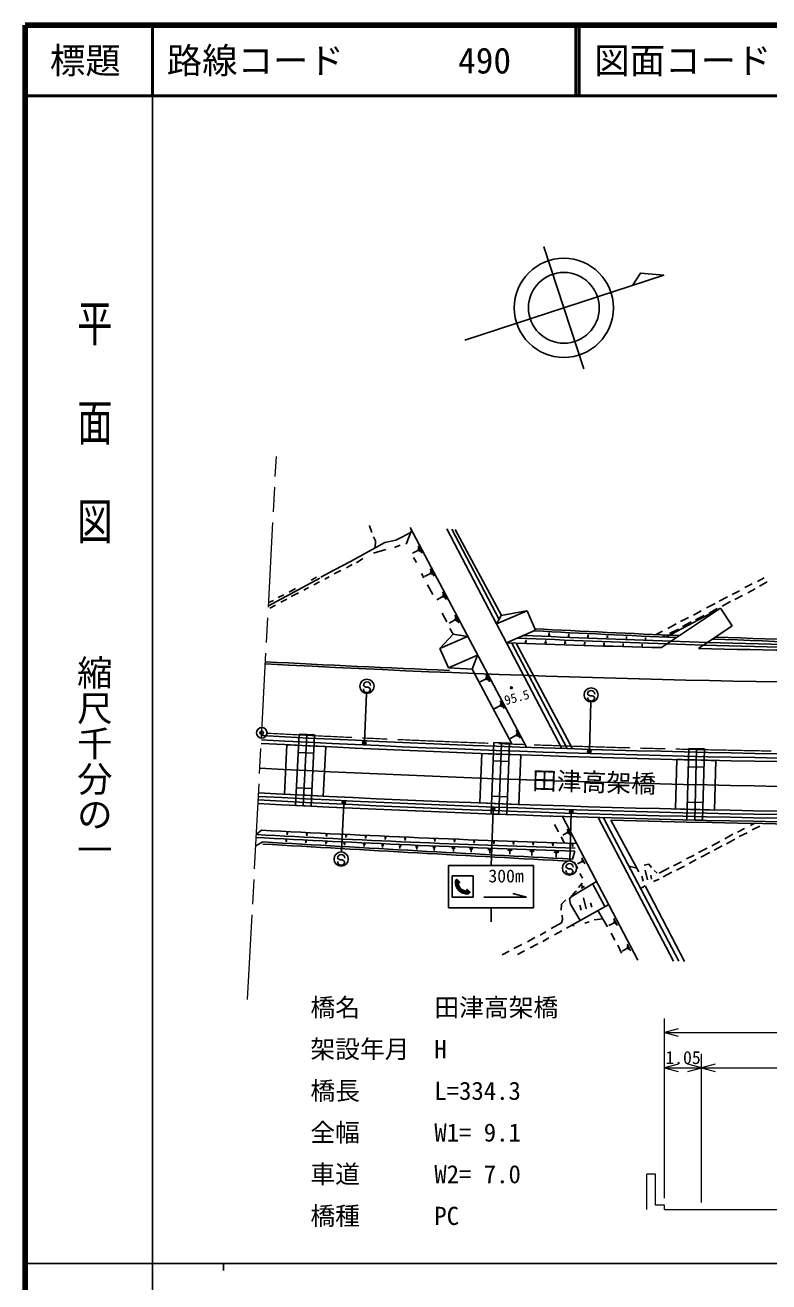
# Model space of a CAD drawing. Units: millimetres, scale not verified, with parts at other scales. Extents: x 40000 to 680000, y 20000 to 380000.
# Drawn here: x 40000 to 145024, y 202409 to 380000 of the extents above; entities that cross this region are included whole.
import ezdxf
from ezdxf.enums import TextEntityAlignment as Align

# ---------------------------------------------------------------- set-up
doc = ezdxf.new("R2010")
doc.units = ezdxf.units.MM
doc.header["$LTSCALE"] = 1000
doc.header["$PDMODE"] = 32
doc.header["$PDSIZE"] = 500
doc.linetypes.add('CHAIN', pattern=[18.5, 12, -1.5, 3.5, -1.5])
for name, color, linetype, lineweight in [('M-BGD', 7, 'Continuous', 25), ('M-BMK', 2, 'CHAIN', 13), ('M-BMK-SRVR', 3, 'Continuous', 25), ('M-STR-HTXT', 7, 'Continuous', 13), ('M-STR-STRC', 7, 'Continuous', 25), ('M-TTL', 2, 'Continuous', 140), ('M-TTL-BAND', 7, 'Continuous', 25), ('M-TTL-LINE', 7, 'Continuous', 50)]:
    doc.layers.add(name, color=color, linetype=linetype, lineweight=lineweight)
doc.layers.add('M-TTL-TXT', color=7, linetype='Continuous')
doc.styles.add('@ＭＳ ゴシック', font='')
doc.styles.add('ＭＳ ゴシック', font='')
doc.styles.get('@ＭＳ ゴシック').set_extended_font_data('@MS Gothic')
doc.styles.get('ＭＳ ゴシック').set_extended_font_data('MS Gothic')

msp = doc.modelspace()

# ---------------------------------------------------------------- hatches: boundary and pattern name
at = {"layer": 'M-STR-STRC'}
msp.add_hatch(color=256, dxfattribs=at).paths.add_polyline_path([(102516, 257233), (102596, 257233), (102822, 257460), (102426, 257856), (102257, 257686), (102257, 257606), (102237, 257610), (102212, 257616), (102188, 257622), (102163, 257628), (102139, 257635), (102114, 257643), (102090, 257651), (102066, 257659), (102042, 257667), (102019, 257676), (101995, 257686), (101972, 257696), (101949, 257706), (101926, 257717), (101903, 257728), (101880, 257739), (101858, 257751), (101836, 257763), (101814, 257776), (101792, 257789), (101770, 257803), (101749, 257816), (101728, 257830), (101707, 257845), (101687, 257860), (101666, 257875), (101646, 257891), (101626, 257907), (101607, 257923), (101588, 257939), (101569, 257956), (101550, 257974), (101532, 257991), (101514, 258009), (101496, 258027), (101479, 258046), (101462, 258065), (101445, 258084), (101429, 258103), (101413, 258123), (101397, 258143), (101382, 258163), (101367, 258184), (101353, 258204), (101338, 258225), (101325, 258247), (101311, 258268), (101298, 258290), (101285, 258312), (101273, 258334), (101261, 258356), (101249, 258379), (101238, 258402), (101228, 258425), (101217, 258448), (101207, 258471), (101198, 258495), (101189, 258518), (101180, 258542), (101172, 258566), (101164, 258590), (101156, 258614), (101149, 258639), (101143, 258663), (101136, 258688), (101131, 258713), (101125, 258737), (101205, 258737), (101375, 258907), (100979, 259303), (100753, 259077), (100753, 258997), (100751, 258968), (100751, 258938), (100750, 258909), (100750, 258880), (100751, 258851), (100752, 258822), (100754, 258792), (100756, 258763), (100759, 258734), (100762, 258705), (100766, 258676), (100770, 258647), (100775, 258619), (100780, 258590), (100786, 258561), (100792, 258533), (100799, 258504), (100806, 258476), (100814, 258448), (100822, 258420), (100831, 258392), (100840, 258364), (100850, 258336), (100860, 258309), (100870, 258282), (100881, 258255), (100893, 258228), (100905, 258201), (100918, 258175), (100931, 258149), (100944, 258123), (100958, 258097), (100972, 258072), (100987, 258047), (101002, 258022), (101018, 257997), (101034, 257973), (101050, 257948), (101067, 257925), (101084, 257901), (101102, 257878), (101120, 257855), (101139, 257832), (101158, 257810), (101177, 257788), (101197, 257767), (101217, 257745), (101237, 257724), (101258, 257704), (101279, 257684), (101300, 257664), (101322, 257644), (101344, 257625), (101367, 257607), (101390, 257589), (101413, 257571), (101436, 257553), (101460, 257536), (101484, 257520), (101508, 257503), (101533, 257488), (101558, 257472), (101583, 257457), (101608, 257443), (101634, 257429), (101660, 257415), (101686, 257402), (101712, 257390), (101739, 257377), (101766, 257366), (101793, 257355), (101820, 257344), (101847, 257333), (101875, 257324), (101902, 257314), (101930, 257305), (101958, 257297), (101986, 257289), (102014, 257282), (102043, 257275), (102071, 257268), (102100, 257263), (102129, 257257), (102157, 257252), (102186, 257248), (102215, 257244), (102244, 257241), (102273, 257238), (102302, 257235), (102332, 257233), (102361, 257232), (102390, 257231), (102419, 257231), (102448, 257231), (102478, 257232), (102507, 257233)])

# ---------------------------------------------------------------- linework, layer by layer
at = {"layer": 'M-BGD'}
for p, q in [((94350, 309018), (110794, 277950)), ((92621, 307370), (92359, 307225)), ((94472, 308301), (92621, 307370)), ((94582, 308579), (93817, 306646)), ((99531, 308798), (106569, 295385)), ((100265, 308768), (106950, 296031)), ((100746, 308749), (107257, 296553)), ((89191, 305403), (90929, 305878)), ((92948, 306494), (92149, 306196)), ((95448, 305749), (94712, 305360)), ((95414, 305814), (95483, 305683)), ((95484, 305936), (95623, 305673)), ((95486, 306441), (96042, 305390)), ((95520, 306122), (95798, 305597)), ((85967, 304209), (83678, 303019)), ((86171, 303804), (85378, 303304)), ((87706, 304610), (86791, 304038)), ((94826, 304792), (95273, 304053)), ((81140, 301990), (80406, 301558)), ((81778, 301972), (83678, 303019)), ((82919, 302051), (82307, 301691)), ((84576, 302930), (83652, 302484)), ((95985, 302526), (96302, 301910)), ((97166, 302484), (96417, 302088)), ((97131, 302551), (97202, 302417)), ((97203, 302674), (97344, 302407)), ((97205, 303188), (97770, 302119)), ((97239, 302864), (97522, 302329)), ((144384, 301915), (143401, 301401)), ((81597, 301832), (74363, 297959)), ((78195, 300387), (77276, 299877)), ((80033, 300515), (79358, 300150)), ((81569, 301322), (80772, 300885)), ((96817, 300930), (97553, 299521)), ((142663, 301032), (141617, 300514)), ((143092, 300364), (142050, 299782)), ((144809, 301310), (143703, 300724)), ((75066, 298706), (74387, 298410)), ((76538, 299508), (75736, 299134)), ((76962, 298903), (76102, 298461)), ((78620, 299781), (77574, 299263)), ((98894, 299201), (98132, 298798)), ((98858, 299269), (98930, 299133)), ((98931, 299394), (99075, 299122)), ((98933, 299918), (99508, 298829)), ((98968, 299588), (99256, 299044)), ((139162, 299199), (137993, 298609)), ((139591, 298530), (138427, 297877)), ((140883, 300082), (139837, 299564)), ((141312, 299413), (140207, 298827)), ((75368, 298029), (74571, 297592)), ((98884, 296883), (99543, 295659)), ((100671, 296628), (101257, 295520)), ((106563, 295374), (110894, 297243)), ((110818, 297211), (107244, 296551)), ((112083, 294489), (110894, 297243)), ((129886, 292031), (138199, 297590)), ((130476, 293522), (138199, 297590)), ((135479, 297226), (134374, 296640)), ((137445, 298253), (136213, 297658)), ((137747, 297575), (136583, 296922)), ((138199, 297590), (139867, 295096)), ((100632, 295899), (99857, 295489)), ((100595, 295968), (100668, 295829)), ((100669, 296096), (100816, 295819)), ((100707, 296293), (101000, 295739)), ((106563, 295374), (107244, 296551)), ((106569, 295385), (107973, 292709)), ((131914, 295388), (130750, 294735)), ((133699, 296275), (132526, 295748)), ((134060, 295665), (132833, 295008)), ((135908, 296557), (134676, 295963)), ((135096, 291906), (139867, 295096)), ((98577, 291927), (100429, 293921)), ((98577, 291927), (102489, 293615)), ((99990, 294737), (100450, 293918)), ((102489, 293615), (100429, 293921)), ((107961, 292710), (112083, 294489)), ((110707, 292825), (110717, 293143)), ((113502, 292738), (113511, 293034)), ((114130, 293807), (113838, 293819)), ((113984, 293813), (113995, 294104)), ((116885, 293700), (116616, 293711)), ((116750, 293706), (116761, 293974)), ((119617, 293594), (119371, 293604)), ((119494, 293599), (119504, 293845)), ((122328, 293489), (122104, 293498)), ((122216, 293494), (122225, 293717)), ((125016, 293385), (124815, 293393)), ((124915, 293389), (124923, 293590)), ((127682, 293281), (127503, 293288)), ((127592, 293285), (127599, 293464)), ((130012, 294365), (129029, 293852)), ((130378, 293692), (130068, 293539)), ((132285, 294652), (130989, 294053)), ((99766, 289172), (98577, 291927)), ((107973, 292709), (115804, 277784)), ((108707, 292683), (116539, 277760)), ((109336, 292660), (112309, 287090)), ((110866, 292820), (110548, 292830)), ((113649, 292734), (113354, 292743)), ((116410, 292648), (116137, 292657)), ((116273, 292652), (116282, 292925)), ((119148, 292564), (118897, 292571)), ((119022, 292567), (119030, 292818)), ((121863, 292480), (121635, 292487)), ((121749, 292483), (121756, 292711)), ((124557, 292396), (124351, 292403)), ((124454, 292399), (124460, 292605)), ((127228, 292314), (127044, 292319)), ((127136, 292316), (127142, 292500)), ((130680, 292562), (135826, 292394)), ((131250, 292943), (136398, 292777)), ((99766, 289172), (103897, 290956)), ((103893, 290954), (103109, 288980)), ((99766, 289172), (103109, 288980)), ((103108, 288979), (108727, 278423)), ((105039, 287761), (105179, 287496)), ((105042, 288270), (105600, 287209)), ((105076, 287949), (105354, 287419)), ((105003, 287572), (104260, 287182)), ((104968, 287639), (105038, 287506)), ((112309, 287090), (117290, 277734)), ((107071, 284519), (107652, 283413)), ((107105, 284184), (107396, 283631)), ((107030, 283791), (106255, 283385)), ((106993, 283861), (107066, 283722)), ((107067, 283988), (107213, 283711)), ((78674, 279826), (78184, 269735)), ((78674, 279826), (80871, 279715)), ((79772, 279770), (79283, 269682)), ((80871, 279715), (80381, 269629)), ((109287, 279606), (108494, 279189)), ((109250, 279677), (109324, 279535)), ((109326, 279807), (109475, 279524)), ((109329, 280351), (109925, 279218)), ((109365, 280008), (109663, 279442)), ((76948, 278307), (76609, 271315)), ((76948, 278307), (82392, 278043)), ((78547, 277227), (80745, 277120)), ((82442, 278040), (82102, 271048)), ((104486, 277083), (104217, 270088)), ((104486, 277083), (109982, 276872)), ((106196, 278617), (105808, 268524)), ((106196, 278615), (108395, 278532)), ((107292, 278475), (106907, 268482)), ((108395, 278533), (108006, 268440)), ((133730, 277783), (133450, 267687)), ((133730, 277783), (135929, 277734)), ((134829, 277759), (134550, 267662)), ((135929, 277734), (135650, 267638)), ((106096, 276019), (108295, 275935)), ((109982, 276872), (109713, 269877)), ((132036, 276237), (131843, 269239)), ((137534, 276085), (137341, 269087)), ((133658, 275190), (135857, 275129)), ((78305, 272233), (80502, 272126)), ((76609, 271315), (82102, 271048)), ((104217, 270088), (109713, 269877)), ((105904, 271023), (108102, 270938)), ((133520, 270192), (135719, 270131)), ((78184, 269736), (80381, 269629)), ((105808, 268525), (108006, 268440)), ((114152, 268230), (114215, 268106)), ((115873, 268177), (126543, 247869)), ((114735, 267063), (115317, 266024)), ((116543, 266388), (116974, 265567)), ((120927, 268021), (131573, 247732)), ((121661, 267999), (132308, 247712)), ((122720, 267666), (126670, 260341)), ((133451, 267688), (135650, 267638)), ((141588, 266468), (140605, 265955)), ((142952, 267188), (142448, 266910)), ((143729, 266809), (142683, 266291)), ((72633, 265215), (73794, 265156)), ((72654, 265611), (73942, 265548)), ((73364, 266233), (72657, 265657)), ((76782, 264806), (77001, 264795)), ((76891, 264801), (76880, 264581)), ((76892, 265866), (77155, 265854)), ((77023, 265860), (77011, 265598)), ((79548, 264681), (79792, 264669)), ((79649, 265736), (79917, 265723)), ((79670, 264675), (79658, 264431)), ((79783, 265730), (79770, 265462)), ((82411, 265606), (82684, 265593)), ((82548, 265599), (82535, 265326)), ((85179, 265475), (85457, 265462)), ((85318, 265468), (85305, 265190)), ((87952, 265344), (88235, 265331)), ((88093, 265337), (88080, 265054)), ((90729, 265213), (91018, 265199)), ((90874, 265206), (90860, 264917)), ((93515, 265081), (93804, 265068)), ((93660, 265074), (93646, 264785)), ((97727, 264914), (98007, 264903)), ((97867, 264908), (97857, 264629)), ((100506, 264810), (100784, 264799)), ((100645, 264804), (100634, 264526)), ((103283, 264706), (103561, 264695)), ((103422, 264700), (103412, 264422)), ((115687, 265288), (116144, 264414)), ((116512, 265848), (115938, 265547)), ((116485, 265900), (116539, 265797)), ((116540, 265994), (116648, 265789)), ((116569, 266140), (116784, 265729)), ((138086, 264635), (136981, 264049)), ((139925, 265653), (138825, 265004)), ((140228, 264976), (139064, 264322)), ((141949, 265859), (140839, 265336)), ((73579, 264581), (72572, 264048)), ((82359, 264526), (82628, 264513)), ((82493, 264520), (82480, 264251)), ((84945, 264403), (85239, 264388)), ((85092, 264396), (85078, 264102)), ((87738, 264262), (88057, 264246)), ((87897, 264254), (87882, 263935)), ((90306, 264133), (90648, 264116)), ((90390, 264094), (90561, 264086)), ((90431, 264058), (90516, 264054)), ((90450, 264023), (90493, 264021)), ((90472, 264022), (90460, 263782)), ((92763, 264017), (93105, 264000)), ((92847, 263978), (93018, 263970)), ((92888, 263942), (92974, 263938)), ((92908, 263907), (92951, 263905)), ((92929, 263906), (92917, 263666)), ((95118, 263896), (95522, 263881)), ((95218, 263852), (95419, 263844)), ((95266, 263810), (95367, 263806)), ((95290, 263768), (95341, 263766)), ((95315, 263767), (95305, 263485)), ((97558, 263784), (97962, 263769)), ((97658, 263740), (97860, 263732)), ((97707, 263697), (97808, 263694)), ((97730, 263656), (97781, 263654)), ((97756, 263655), (97745, 263373)), ((100269, 263696), (100716, 263679)), ((100379, 263647), (100602, 263638)), ((100433, 263600), (100545, 263596)), ((100459, 263554), (100515, 263552)), ((100487, 263553), (100475, 263240)), ((102744, 263624), (103235, 263606)), ((102865, 263571), (103111, 263561)), ((102924, 263519), (103047, 263514)), ((102953, 263469), (103015, 263466)), ((102984, 263468), (102971, 263124)), ((105353, 263512), (105890, 263492)), ((105486, 263454), (105754, 263443)), ((105551, 263397), (105685, 263392)), ((105582, 263342), (105649, 263340)), ((105616, 263341), (105601, 262966)), ((106060, 264602), (106337, 264591)), ((106198, 264596), (106188, 264319)), ((108171, 263418), (108753, 263396)), ((108314, 263354), (108605, 263343)), ((108385, 263293), (108530, 263288)), ((108419, 263234), (108492, 263231)), ((108456, 263232), (108440, 262825)), ((108835, 264498), (109112, 264487)), ((108973, 264492), (108963, 264216)), ((111265, 263283), (111893, 263260)), ((111419, 263215), (111733, 263203)), ((111495, 263149), (111652, 263143)), ((111532, 263084), (111611, 263082)), ((111572, 263083), (111555, 262643)), ((111610, 264394), (111886, 264383)), ((111748, 264388), (111738, 264113)), ((114384, 264290), (114659, 264279)), ((114522, 264285), (114511, 264010)), ((114678, 263133), (115353, 263107)), ((114844, 263059), (115181, 263046)), ((114926, 262988), (115094, 262982)), ((114965, 262919), (115050, 262916)), ((115008, 262917), (114990, 262445)), ((117158, 264186), (117431, 264176)), ((117641, 263293), (117273, 262151)), ((117294, 264181), (117284, 263907)), ((136306, 263685), (135074, 263090)), ((136668, 263075), (135440, 262417)), ((138448, 264025), (137279, 263435)), ((117529, 261733), (118039, 260816)), ((118571, 261786), (117983, 261477)), ((118543, 261839), (118598, 261734)), ((118600, 261935), (118710, 261725)), ((118602, 262338), (119043, 261499)), ((118628, 262084), (118849, 261664)), ((125243, 261174), (126384, 260871)), ((132683, 261779), (131577, 261194)), ((133107, 261174), (132002, 260588)), ((134463, 262730), (133416, 262212)), ((134761, 262115), (133782, 261539)), ((118341, 260138), (118700, 259437)), ((127095, 259736), (127270, 259050)), ((127544, 260593), (127895, 259220)), ((128358, 259888), (128461, 259324)), ((129543, 259336), (128741, 258962)), ((128820, 260556), (129231, 260140)), ((130961, 260896), (129548, 260162)), ((131323, 260286), (130095, 259629)), ((120702, 258986), (117120, 256841)), ((118651, 258759), (118162, 258157)), ((118680, 258299), (118501, 258599)), ((118971, 258299), (118543, 258043)), ((118839, 258278), (118624, 258150)), ((118759, 258289), (118652, 258224)), ((118707, 258315), (118653, 258283)), ((120161, 258621), (121882, 255439)), ((127567, 258366), (126903, 258010)), ((127567, 258366), (133116, 247690)), ((122410, 255736), (116466, 252385)), ((118839, 256680), (119203, 255118)), ((119843, 255988), (120014, 255365)), ((118340, 255629), (118515, 254942)), ((120894, 254882), (122246, 252600)), ((117546, 252791), (117335, 252700)), ((119649, 253307), (119027, 253098)), ((121581, 253723), (120333, 253546)), ((123082, 253114), (122411, 252762)), ((123050, 253174), (123113, 253055)), ((123115, 253284), (123240, 253045)), ((123117, 253744), (123620, 252787)), ((123147, 253454), (123399, 252976)), ((111974, 251054), (110932, 250473)), ((113510, 251860), (112712, 251423)), ((113952, 251002), (113096, 250498)), ((115791, 252020), (114749, 251439)), ((122756, 251683), (123271, 250703)), ((108350, 249149), (107368, 248635)), ((110131, 250099), (109025, 249514)), ((110514, 249173), (109531, 248660)), ((112416, 250196), (111311, 249610)), ((123704, 249971), (124228, 248865)), ((124962, 249516), (124291, 249164)), ((124930, 249576), (124993, 249456)), ((124994, 249686), (125120, 249446)), ((124997, 250146), (125500, 249188)), ((125027, 249856), (125279, 249377))]:
    msp.add_line(p, q, dxfattribs=at)
for points in [[(116077, 340049), (113265, 348669), (118893, 331414)], [(102082, 335484), (130187, 344651), (126885, 344953), (125747, 343203)], [(88650, 309275), (88643, 309267), (88974, 308319)], [(89209, 307701), (89464, 307147), (89434, 306121)], [(92359, 307225), (90795, 306872), (85967, 304209)], [(128472, 260976), (128098, 261452), (127432, 261284)], [(117882, 257616), (117696, 257540), (116874, 256542), (117004, 255789), (118364, 253455)], [(116376, 256380), (115732, 255764), (115714, 254937)], [(115826, 254246), (115870, 253614), (115762, 253162), (114302, 252361)]]:
    msp.add_lwpolyline(points, dxfattribs=at)
for centre, radius in [((116077, 340049), 7000), ((116077, 340049), 5000), ((108671, 286365), 125), ((108671, 286365), 62.5)]:
    msp.add_circle(centre, radius, dxfattribs=at)
for centre, radius, start, end in [((197773, 2276788), 1985360, 267.45272, 268.06338), ((197774, 2276841), 1985013, 267.47655, 268.07946), ((215227, 2276571), 1984860, 267.01553, 267.59732), ((215227, 2276571), 1984560, 267.01553, 267.60917), ((215227, 2276571), 1984860, 267.7443, 269.36607), ((215227, 2276571), 1984560, 267.75621, 269.36607), ((180321, 2277141), 1985750, 267.91169, 268.54463), ((180321, 2277141), 1985750, 268.69497, 270.37361), ((197773, 2276788), 1985360, 268.21199, 269.87004), ((197774, 2276841), 1985013, 268.22815, 269.86991), ((180321, 2277141), 1990250, 266.93569, 273.01928), ((180321, 2277141), 1989950, 266.93569, 267.68442), ((180321, 2277141), 2001000, 266.93587, 273.01928), ((180313, 2277141), 2000400, 266.93609, 273.01948), ((180321, 2277141), 2001500, 266.93591, 273.01928), ((201391, 2686528), 2411289, 268.35179, 268.48248), ((180321, 2277141), 2005000, 266.93598, 273.01928), ((180313, 2277141), 2010000, 266.9363, 273.01948), ((180313, 2277141), 2009500, 266.93629, 273.01948), ((180321, 2277141), 2009000, 266.93606, 273.01928), ((180321, 2277141), 2008500, 266.93605, 273.01928), ((201433, 2688045), 2419806, 268.35202, 268.48224), ((180313, 2277141), 2010300, 268.35785, 271.62083), ((180321, 2277141), 2013750, 266.9554, 268.22279), ((173360, 2092153), 1829708, 266.88064, 268.25494), ((173360, 2092153), 1829308, 266.88458, 268.25494), ((409916, 5919006), 5664720, 266.59593, 267.03859), ((409916, 5919006), 5664420, 266.59593, 267.03859)]:
    msp.add_arc(centre, radius, start, end, dxfattribs=at)
at = {"layer": 'M-BMK'}
msp.add_line((71423, 242314), (75476, 319020), dxfattribs=at)
for start, end in [(266.95736, 267.50883), (267.50883, 268.08179), (268.08179, 268.65473), (268.65475, 269.2277)]:
    msp.add_arc((180322, 2277141), 2000000, start, end, dxfattribs=at)
at = {"layer": 'M-BMK-SRVR'}
msp.add_circle((73414, 280000), 750, dxfattribs=at)
msp.add_point((73414, 280000), dxfattribs=at)
msp.add_point((73414, 280000), dxfattribs=at)
at = {"layer": 'M-STR-HTXT'}
for p, q in [((130284, 214239), (130284, 239639)), ((132216, 238156), (130284, 237639)), ((130284, 237639), (175784, 237639)), ((130284, 237639), (132216, 237121)), ((135534, 213639), (135534, 234639)), ((132216, 233156), (130284, 232639)), ((135534, 232639), (133603, 233156)), ((137466, 233156), (135534, 232639)), ((130284, 232639), (135534, 232639)), ((130284, 232639), (132216, 232121)), ((133603, 232121), (135534, 232639)), ((135534, 232639), (170534, 232639)), ((135534, 232639), (137466, 232121)), ((129034, 217639), (127784, 217639)), ((127784, 212639), (127784, 217639)), ((129034, 213239), (129034, 217639)), ((130284, 213239), (129034, 213239)), ((130284, 212639), (130284, 213239)), ((130284, 212639), (175784, 212639))]:
    msp.add_line(p, q, dxfattribs=at)
at = {"layer": 'M-STR-STRC'}
for p, q in [((87866, 286579), (87766, 286697)), ((88111, 286440), (87866, 286579)), ((88411, 286437), (88111, 286440)), ((88656, 286326), (88411, 286437)), ((88762, 286189), (88656, 286326)), ((88219, 285569), (87903, 278727)), ((119526, 285367), (119427, 285485)), ((119771, 285228), (119526, 285367)), ((119896, 284357), (119688, 277510)), ((120072, 285225), (119771, 285228)), ((120317, 285114), (120072, 285225)), ((120423, 284977), (120317, 285114)), ((84998, 270003), (84673, 263161)), ((106078, 269113), (105788, 261268)), ((117123, 268735), (116907, 261888)), ((84226, 262173), (84126, 262291)), ((84471, 262033), (84226, 262173)), ((84771, 262031), (84471, 262033)), ((85016, 261919), (84771, 262031)), ((85122, 261783), (85016, 261919)), ((99788, 261268), (99788, 255268)), ((99788, 261268), (111788, 261268)), ((111788, 261268), (111788, 255268)), ((100288, 259768), (103288, 259768)), ((100288, 259768), (100288, 256768)), ((103288, 259768), (103288, 256768)), ((116476, 260900), (116377, 261018)), ((116721, 260760), (116476, 260900)), ((117022, 260758), (116721, 260760)), ((117267, 260646), (117022, 260758)), ((117373, 260510), (117267, 260646)), ((100288, 256768), (103288, 256768)), ((104788, 256768), (110788, 256768)), ((110788, 256768), (108856, 257286)), ((99788, 255268), (111788, 255268)), ((105788, 255268), (105788, 253268))]:
    msp.add_line(p, q, dxfattribs=at)
for points in [[(101125, 258737), (101205, 258737), (101375, 258907), (100979, 259303), (100753, 259077), (100753, 258997)], [(102516, 257233), (102596, 257233), (102822, 257460), (102426, 257856), (102257, 257686), (102257, 257606)]]:
    msp.add_lwpolyline(points, dxfattribs=at)
for centre, radius in [((88265, 286568), 1000), ((119926, 285356), 1000), ((87896, 278577), 150), ((87896, 278577), 120), ((87896, 278577), 90), ((87896, 278577), 60), ((87896, 278577), 30), ((119683, 277360), 150), ((119683, 277360), 120), ((119683, 277360), 90), ((119683, 277360), 60), ((119683, 277360), 30), ((85005, 270153), 150), ((85005, 270153), 120), ((85005, 270153), 90), ((85005, 270153), 60), ((85005, 270153), 30), ((106083, 269263), 150), ((106083, 269263), 120), ((106083, 269263), 90), ((106083, 269263), 60), ((106083, 269263), 30), ((117128, 268885), 150), ((117128, 268885), 120), ((117128, 268885), 90), ((117128, 268885), 60), ((117128, 268885), 30), ((84625, 262162), 1000), ((116876, 260889), 1000)]:
    msp.add_circle(centre, radius, dxfattribs=at)
for centre, radius, start, end in [((88262, 286193), 500, 179.55488, 359.55488), ((88266, 286693), 500, 359.55488, 179.55488), ((119927, 285481), 500, 359.55488, 179.55488), ((119923, 284981), 500, 179.55488, 359.55488), ((84622, 261787), 500, 179.55488, 359.55488), ((84626, 262287), 500, 359.55488, 179.55488), ((116877, 261014), 500, 359.55488, 179.55488), ((116873, 260514), 500, 179.55488, 359.55488), ((102424, 258905), 1674, 176.84068, 273.15932), ((102549, 259030), 1453, 191.60151, 258.39849)]:
    msp.add_arc(centre, radius, start, end, dxfattribs=at)
for p in [(87896, 278577), (119683, 277360), (85005, 270153), (106083, 269263), (117128, 268885)]:
    msp.add_point(p, dxfattribs=at)
at = {"layer": 'M-TTL'}
for p, q in [((40000, 380000), (40000, 20000)), ((680000, 380000), (40000, 380000))]:
    msp.add_line(p, q, dxfattribs=at)
at = {"layer": 'M-TTL-BAND'}
for p, q in [((58000, 370000), (58000, 20000)), ((40000, 205000), (579000, 205000)), ((68000, 205000), (68000, 204000))]:
    msp.add_line(p, q, dxfattribs=at)
at = {"layer": 'M-TTL-LINE'}
for p, q in [((58000, 380000), (58000, 370000)), ((117750, 380000), (117750, 370000)), ((118250, 380000), (118250, 370000)), ((40000, 370000), (680000, 370000))]:
    msp.add_line(p, q, dxfattribs=at)

# ---------------------------------------------------------------- texts
at = {"layer": 'M-BGD', "style": 'ＭＳ ゴシック'}
msp.add_text('95.5', height=1320, rotation=15.197, dxfattribs=at).set_placement((107525, 285188), align=Align.TOP_LEFT)
msp.add_text('田津高架橋', height=2566, rotation=358.324, dxfattribs=at).set_placement((120343, 273038), align=Align.MIDDLE_CENTER)
at = {"layer": 'M-STR-HTXT', "style": 'ＭＳ ゴシック'}
for s, p in [('橋名\u3000\u3000\u3000田津高架橋', (80284, 239139)), ('架設年月\u3000H', (80284, 233248)), ('橋長\u3000\u3000\u3000L=334.3', (80284, 227357)), ('全幅\u3000\u3000\u3000W1= 9.1', (80284, 221466)), ('車道\u3000\u3000\u3000W2= 7.0', (80284, 215574)), ('橋種\u3000\u3000\u3000PC', (80284, 209683))]:
    msp.add_text(s, height=2566, dxfattribs=at).set_placement(p, align=Align.BOTTOM_LEFT)
msp.add_text('1.05', height=1833, dxfattribs=at).set_placement((132909, 232639), align=Align.BOTTOM_CENTER)
at = {"layer": 'M-STR-STRC', "style": 'ＭＳ ゴシック'}
msp.add_text('300m', height=1833, dxfattribs=at).set_placement((107913, 259768), align=Align.MIDDLE_CENTER)
at = {"layer": 'M-TTL-BAND', "style": '@ＭＳ ゴシック', "width": 1.4}
msp.add_text('平  面  図', height=3666, rotation=270, dxfattribs=at).set_placement((49777, 306475), align=Align.MIDDLE_RIGHT)
at = {"layer": 'M-TTL-BAND', "style": '@ＭＳ ゴシック'}
msp.add_text('縮尺千分の一', height=3666, rotation=270, dxfattribs=at).set_placement((49777, 261030), align=Align.MIDDLE_RIGHT)
at = {"layer": 'M-TTL-TXT', "style": 'ＭＳ ゴシック'}
msp.add_text('標題', height=3666, dxfattribs=at).set_placement((48500, 375000), align=Align.MIDDLE_CENTER)
for s, p in [('路線コード', (60000, 375000)), ('490', (101142, 375000)), ('図面コード', (120380, 375000))]:
    msp.add_text(s, height=3666, dxfattribs=at).set_placement(p, align=Align.MIDDLE_LEFT)

doc.saveas('drawing.dxf')
